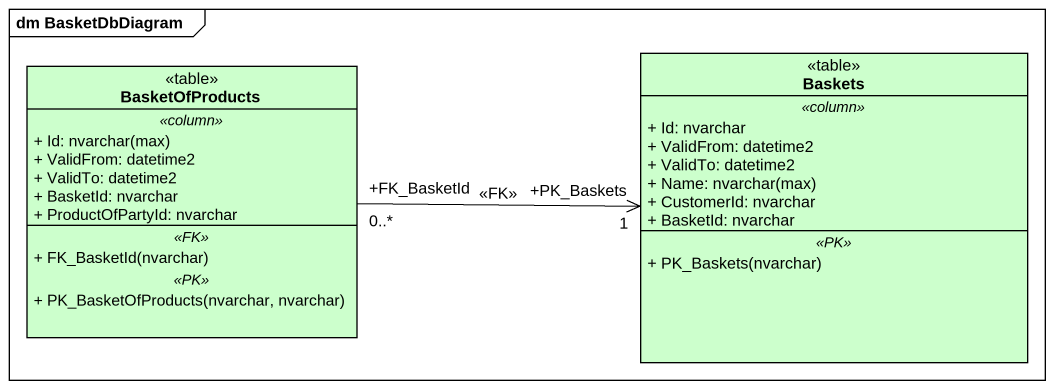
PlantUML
@startuml
mainframe dm BasketDbDiagram
hide circle
hide empty members
skinparam classAttributeIconSize 0
class BasketOfProducts <<table>> #CCFFCC {
  .. <<column>> ..
  {field} + Id: nvarchar(max)
  + ValidFrom: datetime2
  + ValidTo: datetime2
  + BasketId: nvarchar
  + ProductOfPartyId: nvarchar
  .. <<FK>> ..
  + FK_BasketId(nvarchar)
  .. <<PK>> ..
  + PK_BasketOfProducts(nvarchar, nvarchar)
}
class Baskets <<table>> #CCFFCC {
  .. <<column>> ..
  + Id: nvarchar
  + ValidFrom: datetime2
  + ValidTo: datetime2
  {field} + Name: nvarchar(max)
  + CustomerId: nvarchar
  + BasketId: nvarchar
  .. <<PK>> ..
  + PK_Baskets(nvarchar)
}
BasketOfProducts "+FK_BasketId\n0..*" -right-> "+PK_Baskets\n1" Baskets : <<FK>>
@enduml
